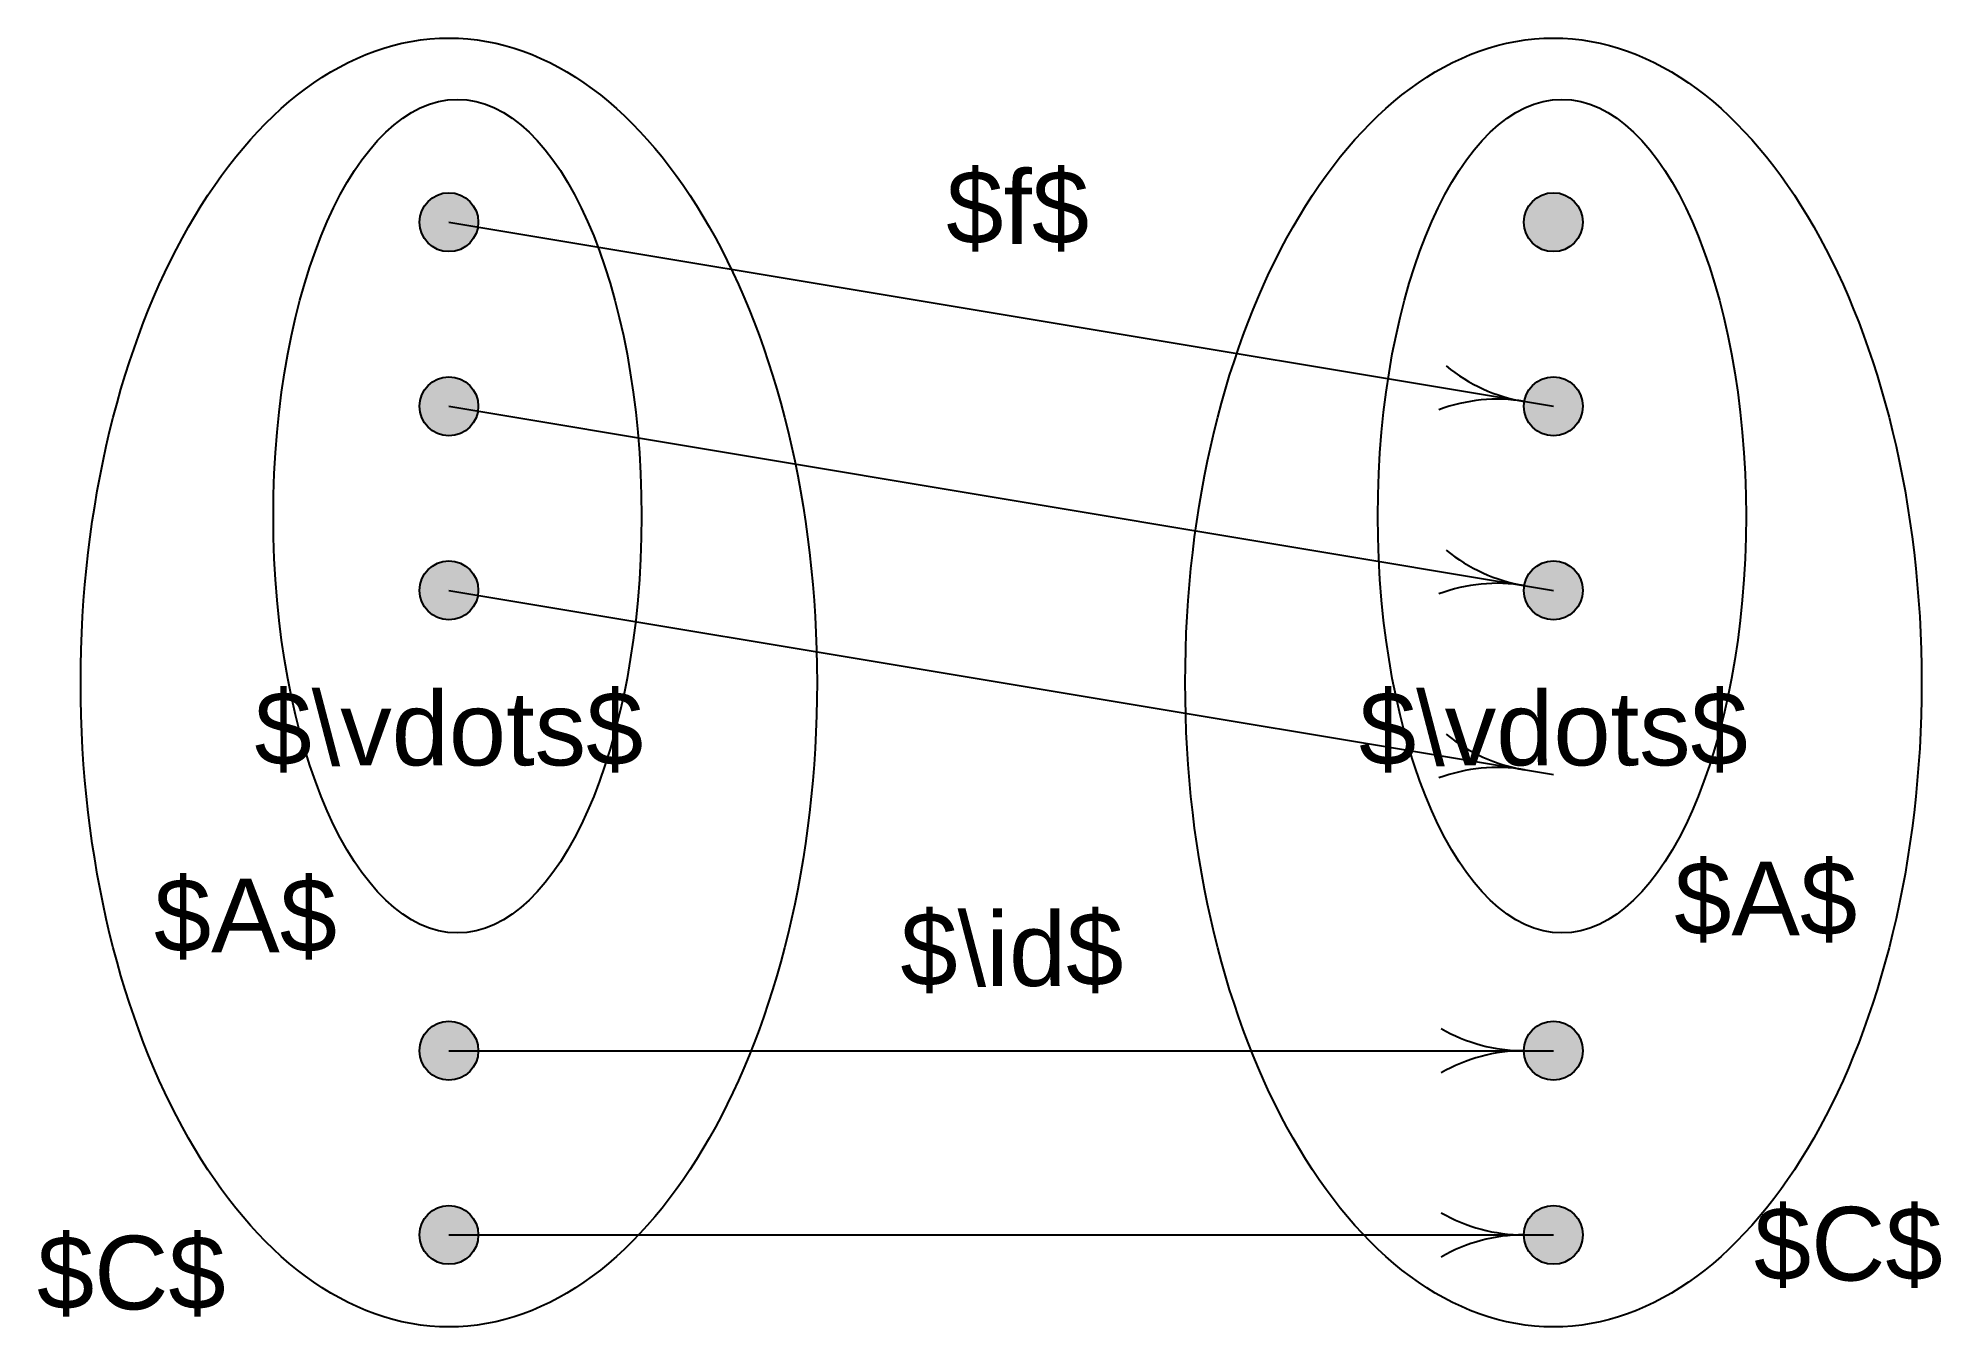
# Model space of a CAD drawing. Header units: inches. Extents: x 438 to 955, y 325 to 675.
import ezdxf
from ezdxf.enums import TextEntityAlignment as Align

# ---------------------------------------------------------------- set-up
doc = ezdxf.new("R2010")
doc.units = ezdxf.units.IN
doc.header["$MEASUREMENT"] = 0
doc.styles.get("Standard").update_dxf_attribs({"font": 'arial.ttf'})

msp = doc.modelspace()

# ---------------------------------------------------------------- hatches: boundary and pattern name
h = msp.add_hatch(color=255)
edge = h.paths.add_edge_path()
edge.add_arc((550, 625), 8, 0, 360)
h = msp.add_hatch(color=255)
edge = h.paths.add_edge_path()
edge.add_arc((850, 625), 8, 0, 360)
h = msp.add_hatch(color=255)
edge = h.paths.add_edge_path()
edge.add_arc((550, 575), 8, 0, 360)
h = msp.add_hatch(color=255)
edge = h.paths.add_edge_path()
edge.add_arc((850, 575), 8, 0, 360)
h = msp.add_hatch(color=255)
edge = h.paths.add_edge_path()
edge.add_arc((550, 525), 8, 0, 360)
h = msp.add_hatch(color=255)
edge = h.paths.add_edge_path()
edge.add_arc((850, 525), 8, 0, 360)
h = msp.add_hatch(color=255)
edge = h.paths.add_edge_path()
edge.add_arc((550, 400), 8, 0, 360)
h = msp.add_hatch(color=255)
edge = h.paths.add_edge_path()
edge.add_arc((850, 400), 8, 0, 360)
h = msp.add_hatch(color=255)
edge = h.paths.add_edge_path()
edge.add_arc((550, 350), 8, 0, 360)
h = msp.add_hatch(color=255)
edge = h.paths.add_edge_path()
edge.add_arc((850, 350), 8, 0, 360)

# ---------------------------------------------------------------- linework, layer by layer
for p, q in [((550, 625), (850, 575)), ((550, 575), (850, 525)), ((550, 525), (850, 475)), ((550, 400), (850, 400)), ((550, 350), (850, 350))]:
    msp.add_line(p, q)
for centre in [(550, 625), (850, 625), (550, 575), (850, 575), (550, 525), (850, 525), (550, 400), (850, 400), (550, 350), (850, 350)]:
    msp.add_circle(centre, 8)
for centre, start, end in [((849.51, 620.7), 230.5377, 260.5377), ((834.71, 531.93), 80.5377, 110.5377), ((849.51, 570.7), 230.5377, 260.5377), ((834.71, 481.93), 80.5377, 110.5377), ((849.51, 520.7), 230.5377, 260.5377), ((834.71, 431.93), 80.5377, 110.5377), ((842, 445), 240, 270), ((842, 355), 90, 120), ((842, 395), 240, 270), ((842, 305), 90, 120)]:
    msp.add_arc(centre, 45, start, end)
for centre, major_axis, ratio in [((550, 500), (0, 175), 0.571429), ((850, 500), (0, 175), 0.571429), ((552.32, 545.16), (0, 113.17), 0.441796), ((852.32, 545.16), (0, 113.17), 0.441796)]:
    msp.add_ellipse(centre, major_axis=major_axis, ratio=ratio)

# ---------------------------------------------------------------- texts
for s, p in [('$f$', (704.49, 629.04)), ('$\\vdots$', (550, 487.5)), ('$\\vdots$', (850, 487.5)), ('$\\id$', (702.92, 427.58))]:
    msp.add_text(s, height=20).set_placement(p, align=Align.MIDDLE_CENTER)
msp.add_text('$A$', height=20).set_placement((882.81, 451.35), align=Align.TOP_LEFT)
for s, p in [('$A$', (519.6, 446.76)), ('$C$', (955.71, 357.6)), ('$C$', (489.37, 349.77))]:
    msp.add_text(s, height=20).set_placement(p, align=Align.TOP_RIGHT)

doc.saveas('drawing.dxf')
